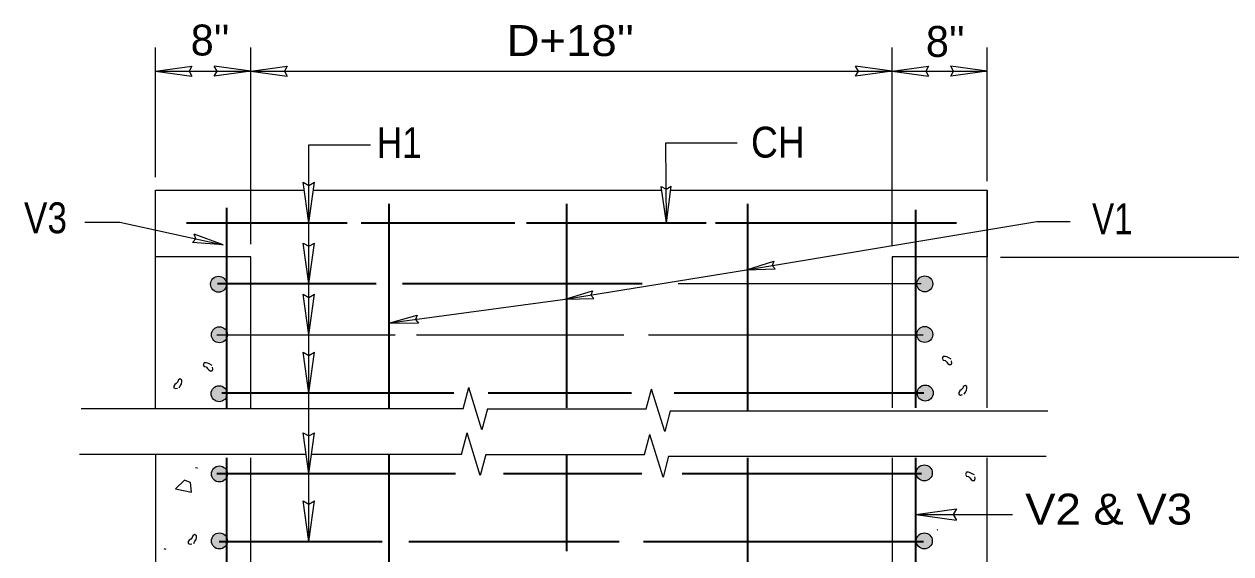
# Model space of a CAD drawing. Extents: x 497 to 866, y -348 to -76.
# Drawn here: x 665.7 to 716.4, y -218.7 to -196.4 of the extents above; entities that cross this region are included whole.
import ezdxf

# ---------------------------------------------------------------- set-up
doc = ezdxf.new("R2010")
doc.units = 0
doc.header["$LTSCALE"] = 0.52
doc.layers.add('1', color=7, linetype='Continuous', lineweight=25)

msp = doc.modelspace()

# ---------------------------------------------------------------- hatches: boundary and pattern name
at = {"layer": '1'}
for points in [[(674.203, -207.3196, 1), (673.5296, -207.3196, 1)], [(703.8784, -207.3054, 1), (703.205, -207.3054, 1)], [(674.2403, -209.4464, 1), (673.5669, -209.4464, 1)], [(703.8783, -209.4332, 1), (703.2049, -209.4332, 1)], [(674.2279, -211.9247, 1), (673.5545, -211.9247, 1)], [(703.8982, -211.8967, 1), (703.2249, -211.8967, 1)], [(674.2403, -215.3017, 1), (673.5669, -215.3017, 1)], [(703.8586, -215.2583, 1), (703.1852, -215.2583, 1)], [(674.2403, -218.1192, 1), (673.5669, -218.1192, 1)], [(703.8586, -218.117, 1), (703.1852, -218.117, 1)]]:
    msp.add_hatch(color=256, dxfattribs=at).paths.add_polyline_path(points)

# ---------------------------------------------------------------- linework, layer by layer
at = {"layer": '1', "lineweight": 13}
for p, q in [((671.2183, -202.8173), (671.2183, -197.3589)), ((675.2183, -205.6347), (675.2183, -197.3589)), ((702.1687, -205.7176), (702.1687, -197.3589)), ((706.1687, -202.9831), (706.1687, -197.3589)), ((708.2458, -204.6776), (709.6511, -204.6776)), ((706.7183, -206.1838), (731.1016, -206.1838)), ((684.1406, -212.568), (668.0904, -212.568)), ((685.1692, -212.568), (691.84, -212.568)), ((692.8494, -212.6398), (708.7169, -212.6398)), ((677.5137, -214.4826), (668.0187, -214.4826)), ((684.0688, -214.4826), (677.7924, -214.4826)), ((685.0974, -214.4826), (691.7682, -214.4826)), ((692.7777, -214.5544), (708.6452, -214.5544)), ((703.1687, -217.0067), (707.2274, -217.0067))]:
    msp.add_line(p, q, dxfattribs=at)
at = {"layer": '1'}
for p, q in [((671.2187, -198.3597), (672.7513, -198.1491)), ((675.218, -198.3582), (673.6853, -198.1476)), ((675.2187, -198.3597), (676.7513, -198.1491)), ((702.1683, -198.3582), (700.6357, -198.1476)), ((702.169, -198.3597), (703.7017, -198.1491)), ((706.1683, -198.3582), (704.6357, -198.1476)), ((671.2187, -198.3597), (672.7513, -198.5702)), ((675.218, -198.3582), (673.6853, -198.5687)), ((675.2187, -198.3597), (676.7513, -198.5702)), ((702.1683, -198.3582), (700.6357, -198.5687)), ((702.169, -198.3597), (703.7017, -198.5702)), ((706.1683, -198.3582), (704.6357, -198.5687)), ((677.6594, -204.7378), (677.4254, -203.0348)), ((677.6594, -204.7378), (677.8934, -203.0348)), ((692.6846, -204.7368), (692.4609, -203.2059)), ((692.6846, -204.7368), (692.8821, -203.2023)), ((677.8489, -203.3589), (692.4832, -203.3589)), ((692.8619, -203.3589), (706.1687, -203.3589)), ((674.0568, -205.6661), (672.8472, -205.2201)), ((674.0568, -205.6661), (672.7717, -205.5628)), ((677.6594, -207.2939), (677.4254, -205.5909)), ((677.6594, -207.2939), (677.8934, -205.5909)), ((675.2183, -206.1682), (671.2183, -206.1682)), ((675.2183, -212.5259), (675.2183, -206.1682)), ((696.0473, -206.7124), (697.1962, -206.3548)), ((696.0473, -206.7124), (697.2502, -206.6779)), ((693.178, -207.2943), (703.3893, -207.2943)), ((677.6594, -209.4439), (677.4254, -207.7409)), ((677.6594, -209.4439), (677.8934, -207.7409)), ((688.4287, -207.9554), (689.5788, -207.6018)), ((688.4287, -207.9554), (689.6316, -207.9252)), ((681.0584, -208.9498), (682.2179, -208.6281)), ((681.0584, -208.9498), (682.2617, -208.9527)), ((673.7982, -209.4442), (681.2918, -209.4442)), ((682.1903, -209.4442), (690.9018, -209.4442)), ((691.9319, -209.4442), (703.4687, -209.4442)), ((677.6594, -211.8884), (677.4254, -210.1854)), ((677.6594, -211.8884), (677.8934, -210.1854)), ((684.1406, -212.568), (684.3826, -211.6612)), ((691.84, -212.568), (692.0628, -211.733)), ((677.6594, -215.2754), (677.4254, -213.5724)), ((677.6594, -215.2754), (677.8934, -213.5724)), ((684.0688, -214.4826), (684.3108, -213.5757)), ((691.7682, -214.4826), (691.9911, -213.6476)), ((671.2183, -214.4826), (671.2183, -246.9293)), ((675.2183, -240.8534), (675.2183, -214.6227)), ((706.1687, -246.9293), (706.1687, -214.6227)), ((677.6594, -218.1398), (677.4254, -216.4368)), ((677.6594, -218.1398), (677.8934, -216.4368)), ((703.169, -217.0076), (704.872, -216.7736)), ((703.169, -217.0076), (704.872, -217.2416))]:
    msp.add_line(p, q, dxfattribs=at)
at = {"layer": '1', "lineweight": 35}
for p, q in [((674.2183, -212.5259), (674.2183, -204.1047)), ((681.0427, -212.5259), (681.0427, -203.9367)), ((688.5057, -212.5259), (688.5057, -203.9367)), ((696.1067, -212.6398), (696.1067, -203.9367)), ((703.1687, -212.5259), (703.1687, -204.1915)), ((672.5183, -204.7368), (679.265, -204.7368)), ((679.8607, -204.7368), (686.3139, -204.7368)), ((686.8103, -204.7368), (694.3556, -204.7368)), ((694.7527, -204.7368), (704.8687, -204.7368)), ((673.8231, -207.2943), (680.4833, -207.2943)), ((681.6017, -207.2943), (691.6696, -207.2943)), ((674.0099, -211.8887), (683.7561, -211.8887)), ((685.1917, -211.8887), (691.221, -211.8887)), ((693.0154, -211.8887), (703.5083, -211.8887)), ((674.2183, -242.8534), (674.2183, -214.6227)), ((681.0427, -220.9434), (681.0427, -214.4826)), ((688.5057, -218.5551), (688.5057, -214.4826)), ((696.1067, -220.9434), (696.1067, -214.6227)), ((703.1687, -242.8534), (703.1687, -214.6227)), ((673.7982, -215.2757), (683.8278, -215.2757)), ((685.8377, -215.2757), (691.6517, -215.2757)), ((693.3446, -215.2757), (703.4092, -215.2757)), ((703.1687, -242.8534), (703.1687, -217.4476)), ((673.8977, -218.1402), (680.7482, -218.1402)), ((681.8666, -218.1402), (690.6958, -218.1402)), ((691.7259, -218.1402), (703.4886, -218.1402))]:
    msp.add_line(p, q, dxfattribs=at)
at = {"layer": '1'}
for points in [[(672.7513, -198.1491), (672.6327, -198.3618), (672.7513, -198.5702)], [(673.6853, -198.5687), (673.8039, -198.356), (673.6853, -198.1476)], [(676.7513, -198.1491), (676.6327, -198.3618), (676.7513, -198.5702)], [(700.6357, -198.5687), (700.7542, -198.356), (700.6357, -198.1476)], [(703.7017, -198.1491), (703.5831, -198.3618), (703.7017, -198.5702)], [(704.6357, -198.5687), (704.7542, -198.356), (704.6357, -198.1476)], [(677.4254, -203.0348), (677.6618, -203.1666), (677.8934, -203.0348)], [(692.4609, -203.2059), (692.6747, -203.3227), (692.8821, -203.2023)], [(671.2183, -212.568), (671.2183, -203.3589), (677.4699, -203.3589)], [(706.1687, -212.5259), (706.1687, -203.3589), (706.1687, -206.1682)], [(672.7717, -205.5628), (672.9063, -205.4109), (672.8472, -205.2201)], [(677.4254, -205.5909), (677.6618, -205.7227), (677.8934, -205.5909)], [(697.1962, -206.3548), (697.1325, -206.5332), (697.2502, -206.6779)], [(706.1687, -206.1682), (702.1687, -206.1682), (702.1687, -212.5259)], [(677.4254, -207.7409), (677.6618, -207.8727), (677.8934, -207.7409)], [(689.5788, -207.6018), (689.5144, -207.78), (689.6316, -207.9252)], [(682.2179, -208.6281), (682.1486, -208.8044), (682.2617, -208.9527)], [(677.4254, -210.1854), (677.6618, -210.3172), (677.8934, -210.1854)], [(685.1692, -212.568), (684.9347, -213.4469), (684.3826, -211.6612)], [(692.8494, -212.6398), (692.6149, -213.5187), (692.0628, -211.733)], [(677.4254, -213.5724), (677.6618, -213.7042), (677.8934, -213.5724)], [(685.0974, -214.4826), (684.8629, -215.3615), (684.3108, -213.5757)], [(692.7777, -214.5544), (692.5432, -215.4333), (691.9911, -213.6476)], [(702.1687, -214.6227), (702.1687, -240.8534), (675.2183, -240.8534)], [(677.4254, -216.4368), (677.6618, -216.5686), (677.8934, -216.4368)], [(704.872, -216.7736), (704.7402, -217.01), (704.872, -217.2416)]]:
    msp.add_lwpolyline(points, dxfattribs=at)
at = {"layer": '1', "lineweight": 13}
for points in [[(671.2183, -198.3589), (675.2183, -198.3589), (702.1687, -198.3589), (706.1687, -198.3589)], [(677.6586, -218.1402), (677.6586, -201.4567), (680.2574, -201.4567)], [(692.6846, -204.7368), (692.6559, -201.3796), (695.6559, -201.3796)], [(668.2467, -204.7122), (669.7209, -204.7122), (674.0569, -205.6667)], [(681.0581, -208.9493), (688.4283, -207.9549), (696.047, -206.7119), (708.246, -204.6776)], [(704.6442, -210.4672), (704.5507, -210.4202), (704.4729, -210.3735), (704.3947, -210.3577), (704.3169, -210.3578), (704.2699, -210.4358), (704.3169, -210.5138), (704.3947, -210.5295), (704.4571, -210.5917), (704.5041, -210.6543), (704.5662, -210.701), (704.6446, -210.701), (704.6757, -210.623), (704.6599, -210.545)], [(673.5928, -210.7359), (673.4992, -210.6889), (673.4214, -210.6422), (673.3433, -210.6264), (673.2654, -210.6266), (673.2184, -210.7046), (673.2654, -210.7826), (673.3433, -210.7982), (673.4056, -210.8604), (673.4526, -210.9231), (673.5147, -210.9698), (673.5931, -210.9698), (673.6242, -210.8918), (673.6084, -210.8137)], [(672.216, -211.6804), (672.263, -211.5869), (672.3097, -211.5091), (672.3255, -211.4309), (672.3253, -211.3531), (672.2473, -211.3061), (672.1693, -211.3531), (672.1537, -211.4309), (672.0915, -211.4932), (672.0288, -211.5402), (671.9822, -211.6024), (671.9822, -211.6807), (672.0602, -211.7119), (672.1382, -211.6961)], [(705.2015, -211.9493), (705.2485, -211.8558), (705.2952, -211.7779), (705.311, -211.6997), (705.3108, -211.6219), (705.2328, -211.5749), (705.1548, -211.6219), (705.1392, -211.6997), (705.077, -211.7621), (705.0143, -211.8091), (704.9677, -211.8713), (704.9677, -211.9496), (705.0457, -211.9808), (705.1237, -211.9649)], [(672.8961, -215.0317), (672.9694, -215.0503), (672.9714, -215.0525)], [(705.6267, -215.3408), (705.5332, -215.2938), (705.4553, -215.2472), (705.3772, -215.2313), (705.2993, -215.2315), (705.2523, -215.3095), (705.2993, -215.3875), (705.3772, -215.4032), (705.4395, -215.4653), (705.4865, -215.528), (705.5487, -215.5747), (705.627, -215.5747), (705.6582, -215.4967), (705.6423, -215.4187)], [(672.4448, -215.5471), (672.0553, -215.9216), (672.7258, -216.0617), (672.6948, -215.6562), (672.4608, -215.5782)], [(672.8267, -218.2251), (672.8735, -218.1316), (672.9203, -218.0536), (672.936, -217.9756), (672.936, -217.8978), (672.858, -217.8509), (672.78, -217.8976), (672.7643, -217.9756), (672.702, -218.0379), (672.6395, -218.0849), (672.5928, -218.1471), (672.5928, -218.2252), (672.6708, -218.2564), (672.7487, -218.2407)], [(704.0436, -217.6418), (704.0777, -217.6505), (704.0797, -217.6527)], [(671.5727, -218.4395), (671.646, -218.4582), (671.648, -218.4603)]]:
    msp.add_lwpolyline(points, dxfattribs=at)
for centre in [(673.8663, -207.3196), (703.5417, -207.3054), (673.9036, -209.4464), (703.5416, -209.4332), (673.8912, -211.9247), (703.5615, -211.8967), (673.9036, -215.3017), (703.5219, -215.2583), (673.9036, -218.1192), (703.5219, -218.117)]:
    msp.add_circle(centre, 0.3367, dxfattribs=at)

# ---------------------------------------------------------------- texts
at = {"layer": '1'}
for p in [(672.6972, -197.7007), (703.589, -197.7593)]:
    msp.add_text("8''", height=1.3, dxfattribs=at).set_placement(p)
for s, width, p in [("D+18''", 1.1, (685.9718, -197.7235)), ('H1', 0.85, (680.5139, -202.0189)), ('CH', 0.9, (696.2396, -201.9961)), ('V3', 0.85, (665.6918, -205.1769)), ('V1', 0.8, (710.5695, -205.2203)), ('V2 & V3', 1.1, (707.7601, -217.4299))]:
    msp.add_text(s, height=1.3, dxfattribs=dict(at, width=width)).set_placement(p)

doc.saveas('drawing.dxf')
